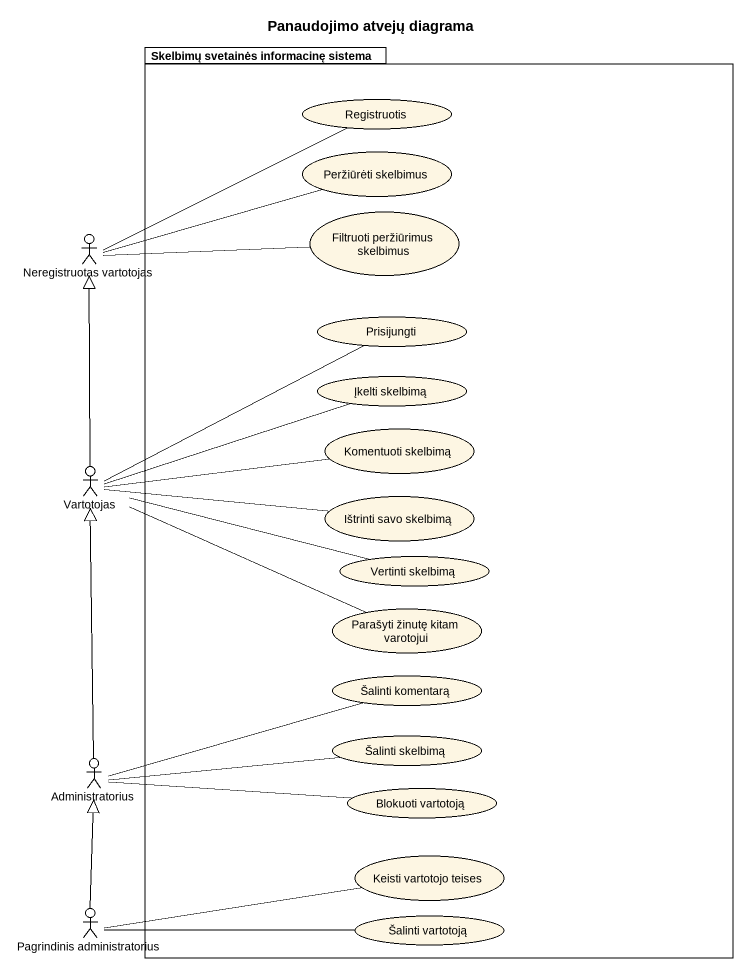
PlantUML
@startuml
title Panaudojimo atvejų diagrama
package "Skelbimų svetainės informacinę sistema" as Skelbimų_svetainės {
  usecase Registruotis
  usecase "Peržiūrėti skelbimus" as Peržiūrėti_skelbimus
  usecase "Filtruoti peržiūrimus skelbimus" as Filtruoti_peržiūrimus
  usecase Prisijungti
  usecase "Įkelti skelbimą" as Įkelti_skelbimą
  usecase "Komentuoti skelbimą" as Komentuoti_skelbimą
  usecase "Ištrinti savo skelbimą" as Ištrinti_savo_skelbimą
  usecase "Vertinti skelbimą" as Vertinti_skelbimą
  usecase "Parašyti žinutę kitam varotojui" as Parašyti_žinutę_kitam
  usecase "Šalinti komentarą" as Šalinti_komentarą
  usecase "Šalinti skelbimą" as Šalinti_skelbimą
  usecase "Blokuoti vartotoją" as Blokuoti_vartotoją
  usecase "Keisti vartotojo teises" as Keisti_vartotojo_teises
  usecase "Šalinti vartotoją" as Šalinti_vartotoją
}
actor "Neregistruotas vartotojas" as Neregistruotas_vartotojas
actor Vartotojas
actor Administratorius
actor "Pagrindinis administratorius" as Pagrindinis_administratorius
Registruotis -left- Neregistruotas_vartotojas
Filtruoti_peržiūrimus -left- Neregistruotas_vartotojas
Neregistruotas_vartotojas -right- Peržiūrėti_skelbimus
Prisijungti -left- Vartotojas
Įkelti_skelbimą -left- Vartotojas
Vartotojas -up-|> Neregistruotas_vartotojas
Vartotojas -right- Komentuoti_skelbimą
Vartotojas -right- Parašyti_žinutę_kitam
Ištrinti_savo_skelbimą -left- Vartotojas
Vertinti_skelbimą -left- Vartotojas
Šalinti_komentarą -left- Administratorius
Administratorius -up-|> Vartotojas
Administratorius -right- Šalinti_skelbimą
Administratorius -right- Blokuoti_vartotoją
Keisti_vartotojo_teises -left- Pagrindinis_administratorius
Pagrindinis_administratorius -up-|> Administratorius
Šalinti_vartotoją -left- Pagrindinis_administratorius
@enduml
